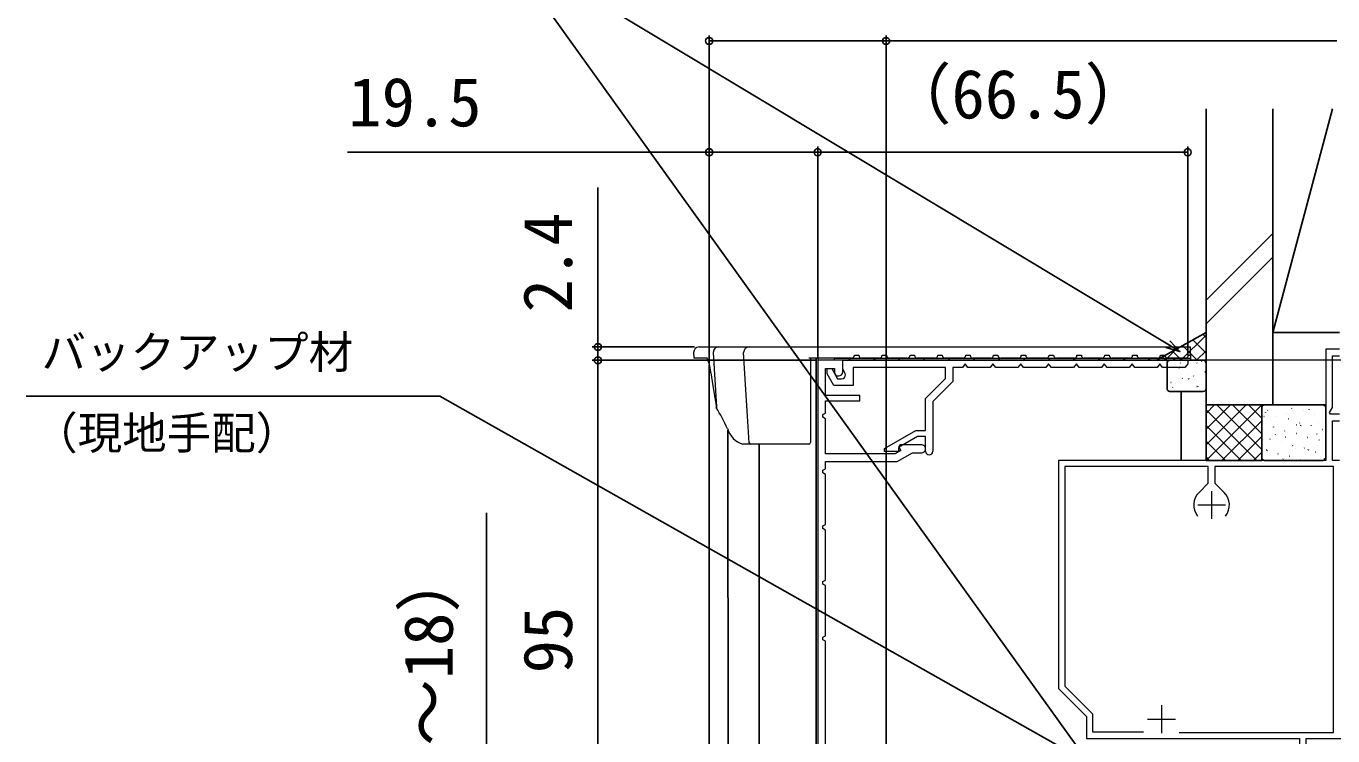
# Model space of a CAD drawing. Units: millimetres, scale not verified. Extents: x -525 to 525, y -783 to 779.
# Drawn here: x 54.7 to 289.5, y 365.8 to 493.4 of the extents above; entities that cross this region are included whole.
import ezdxf
from ezdxf.enums import TextEntityAlignment as Align

# ---------------------------------------------------------------- set-up
doc = ezdxf.new("R2010")
doc.units = ezdxf.units.MM
doc.header["$LTSCALE"] = 4
for name, color, linetype, lineweight in [('0-2_YKK_11', 211, 'Continuous', 18), ('0-3_YKK_11E', 4, 'Continuous', 18), ('0-5_YKK_13', 4, 'Continuous', 18)]:
    doc.layers.add(name, color=color, linetype=linetype, lineweight=lineweight)
for name, color, linetype in [('0-4_YKK_12', 2, 'Continuous'), ('0-6_YKK_D', 6, 'Continuous'), ('0-8_YSS_K', 3, 'Continuous'), ('0-9_YSS_KE', 3, 'Continuous')]:
    doc.layers.add(name, color=color, linetype=linetype)
doc.styles.add('ＭＳ ゴシック', font='')
doc.styles.get('ＭＳ ゴシック').set_extended_font_data('MS Gothic')

msp = doc.modelspace()

# ---------------------------------------------------------------- linework, layer by layer
at = {"layer": '0-2_YKK_11', "color": 30}
for points in [[(196.925, 433.325), (196.925, 353.325)], [(201.425, 431.225), (201.425, 433.325), (196.925, 433.325)], [(201.425, 433.325), (263.425, 433.325), (263.425, 432.692), (262.925, 432.025), (258.925, 432.025), (258.425, 432.692), (257.925, 432.025), (253.925, 432.025), (253.425, 432.692), (252.925, 432.025), (248.925, 432.025), (248.425, 432.692), (247.925, 432.025), (243.925, 432.025), (243.425, 432.692), (242.925, 432.025), (238.925, 432.025), (238.425, 432.692), (237.925, 432.025), (233.925, 432.025), (233.425, 432.692), (232.925, 432.025), (228.925, 432.025), (228.425, 432.692), (227.925, 432.025), (223.925, 432.025), (223.425, 432.692), (222.925, 432.025), (221.225, 432.025), (221.225, 429.525), (217.625, 425.925), (217.625, 416.975)], [(201.925, 430.725), (201.858, 430.975), (201.425, 431.725), (201.425, 433.325)], [(215.625, 418.125), (211.698, 418.125), (211.501, 417.785), (211.884, 417.123), (210.849, 416.525), (198.325, 416.525), (198.325, 422.825), (197.825, 423.08), (197.825, 423.57), (198.325, 423.825), (198.325, 426.025), (204.525, 426.025), (204.525, 427.025), (198.325, 427.025), (198.325, 431.825), (199.925, 431.825), (199.925, 431.125), (200.271, 430.525), (200.725, 430.525)], [(216.325, 416.975), (216.325, 419.625), (214.889, 419.625), (211.425, 417.625), (211.425, 416.925), (208.925, 416.925), (208.925, 417.452), (214.594, 420.725), (216.325, 420.725), (216.325, 426.464), (219.925, 430.064), (219.925, 432.025), (203.325, 432.025), (203.325, 428.825), (199.825, 428.825), (198.625, 430.904), (198.625, 431.825), (199.478, 431.825), (200.517, 430.025), (201.225, 430.025)], [(198.325, 354.725), (198.325, 382.825), (197.825, 383.08), (197.825, 383.57), (198.325, 383.825), (198.325, 392.825), (197.825, 393.08), (197.825, 393.57), (198.325, 393.825), (198.325, 402.822), (197.825, 403.077), (197.825, 403.567), (198.325, 403.822), (198.325, 412.825), (197.825, 413.08), (197.825, 413.57), (198.325, 413.825), (198.325, 415.125), (211.225, 415.125), (213.996, 416.725), (215.625, 416.725)]]:
    msp.add_lwpolyline(points, dxfattribs=at)
for centre, radius, start, end in [((200.725, 431.225), 0.7, 270.00001, 359.99999), ((201.225, 430.725), 0.7, 270, 359.99998), ((215.625, 417.425), 0.7, 269.99999, 90.00001), ((216.975, 416.975), 0.65, 180.00002, 0)]:
    msp.add_arc(centre, radius, start, end, dxfattribs=at)
at = {"layer": '0-3_YKK_11E'}
for p, q in [((267.725, 409.826), (267.725, 404.826)), ((265.225, 407.326), (270.225, 407.326)), ((258.725, 371.326), (258.725, 366.326)), ((256.225, 368.826), (261.225, 368.826))]:
    msp.add_line(p, q, dxfattribs=at)
for points in [[(290.725, 435.326), (288.225, 435.326), (288.225, 415.326), (240.225, 415.326), (240.225, 374.326), (245.225, 369.326), (245.225, 365.326), (276.525, 365.326), (283.525, 365.326), (283.525, 362.326), (286.525, 362.326), (286.525, 363.526), (284.725, 363.526), (284.725, 365.326), (296.525, 365.326)], [(290.725, 423.626), (289.098, 423.626), (288.902, 423.966), (289.425, 424.872), (289.425, 434.126), (290.725, 434.126)], [(290.725, 415.326), (289.425, 415.326), (289.425, 422.426), (290.725, 422.426)], [(265.462, 409.589), (267.125, 411.251), (267.125, 414.226), (241.325, 414.226), (241.325, 374.781), (246.325, 369.781), (246.325, 366.526), (255.492, 366.526)], [(261.9, 366.426), (289.625, 366.426), (289.625, 414.226), (268.325, 414.226), (268.325, 411.251), (269.988, 409.589)]]:
    msp.add_lwpolyline(points, dxfattribs=at)
for start, end in [(135, 218.3665), (321.63348, 44.99999)]:
    msp.add_arc((267.725, 407.326), 3.2, start, end, dxfattribs=at)
at = {"layer": '0-4_YKK_12'}
for p, q in [((177.425, 245.194), (177.425, 432.505)), ((196.647, 338.325), (196.647, 433.727)), ((262.225, 415.326), (262.225, 427.725)), ((180.804, 420.858), (180.824, 245.194)), ((186.421, 418.227), (186.421, 245.194))]:
    msp.add_line(p, q, dxfattribs=at)
at = {"layer": '0-5_YKK_13'}
for p, q in [((174.625, 434.727), (174.686, 433.727)), ((175.625, 435.727), (179.113, 435.727)), ((178.162, 434.727), (178.73, 424.964)), ((179.113, 435.727), (184.625, 435.727)), ((184.325, 423.273), (183.625, 434.727)), ((184.625, 435.727), (263.925, 435.727)), ((263.925, 434.227), (263.925, 435.727)), ((176.593, 433.727), (174.686, 433.727)), ((177.098, 433.727), (176.593, 433.727)), ((203.025, 433.727), (195.325, 433.727)), ((195.625, 433.727), (195.625, 418.527)), ((202.8, 433.327), (202.4, 433.727)), ((203.525, 434.227), (204.325, 434.227)), ((208.025, 433.727), (204.825, 433.727)), ((207.29, 433.327), (206.89, 433.727)), ((208.525, 434.227), (209.325, 434.227)), ((213.025, 433.727), (209.825, 433.727)), ((211.78, 433.327), (211.38, 433.727)), ((213.525, 434.227), (214.325, 434.227)), ((218.025, 433.727), (214.825, 433.727)), ((216.27, 433.327), (215.87, 433.727)), ((218.525, 434.227), (219.325, 434.227)), ((223.025, 433.727), (219.825, 433.727)), ((220.761, 433.326), (220.36, 433.727)), ((223.525, 434.227), (224.325, 434.227)), ((228.025, 433.727), (224.825, 433.727)), ((225.251, 433.326), (224.85, 433.727)), ((228.525, 434.227), (229.325, 434.227)), ((229.741, 433.326), (229.34, 433.727)), ((233.025, 433.727), (229.825, 433.727)), ((233.525, 434.227), (234.325, 434.227)), ((234.231, 433.326), (233.831, 433.727)), ((238.025, 433.727), (234.825, 433.727)), ((238.722, 433.326), (238.321, 433.727)), ((238.525, 434.227), (239.325, 434.227)), ((243.025, 433.727), (239.825, 433.727)), ((243.212, 433.326), (242.811, 433.727)), ((243.525, 434.227), (244.325, 434.227)), ((248.025, 433.727), (244.825, 433.727)), ((247.702, 433.326), (247.301, 433.727)), ((248.525, 434.227), (249.325, 434.227)), ((253.025, 433.727), (249.825, 433.727)), ((252.192, 433.326), (251.791, 433.727)), ((253.525, 434.227), (254.325, 434.227)), ((258.025, 433.727), (254.825, 433.727)), ((256.683, 433.326), (256.281, 433.727)), ((258.525, 434.227), (259.325, 434.227)), ((263.025, 433.727), (259.825, 433.727)), ((261.173, 433.325), (260.771, 433.727)), ((263.525, 434.227), (263.925, 434.227)), ((263.925, 434.227), (263.925, 433.325)), ((177.694, 431.127), (177.695, 431.099)), ((178.73, 424.844), (178.734, 424.813)), ((184.617, 418.509), (184.325, 423.273)), ((180.742, 421.032), (180.745, 421.025)), ((184.916, 418.227), (183.457, 418.227)), ((195.325, 418.227), (184.916, 418.227))]:
    msp.add_line(p, q, dxfattribs=at)
for points in [[(177.008, 433.747), (177.002, 433.749), (177.057, 433.664), (177.151, 433.455), (177.269, 433.105), (177.402, 432.61), (177.537, 431.986), (177.669, 431.254), (177.694, 431.092)], [(293.925, 433.324), (199.921, 433.327), (199.921, 433.727), (263.925, 433.727)], [(177.695, 431.099), (177.949, 429.515), (178.73, 424.812)]]:
    msp.add_lwpolyline(points, dxfattribs=at)
for centre, radius, start, end in [((175.625, 434.727), 1, 90, 180), ((179.132, 434.756), 0.971, 91.16755, 181.7365), ((184.625, 434.727), 1, 90, 180), ((203.025, 434.227), 0.5, 270, 0), ((204.825, 434.227), 0.5, 180, 270), ((208.025, 434.227), 0.5, 270, 0), ((209.825, 434.227), 0.5, 180, 270), ((213.025, 434.227), 0.5, 270, 0), ((214.825, 434.227), 0.5, 180, 270), ((218.025, 434.227), 0.5, 270, 0), ((219.825, 434.227), 0.5, 180, 270), ((223.025, 434.227), 0.5, 270, 0), ((224.825, 434.227), 0.5, 180, 270), ((228.025, 434.227), 0.5, 270, 0), ((229.825, 434.227), 0.5, 180, 270), ((233.025, 434.227), 0.5, 270, 0), ((234.825, 434.227), 0.5, 180, 270), ((238.025, 434.227), 0.5, 270, 0), ((239.825, 434.227), 0.5, 180, 270), ((243.025, 434.227), 0.5, 270, 0), ((244.825, 434.227), 0.5, 180, 270), ((248.025, 434.227), 0.5, 270, 0), ((249.825, 434.227), 0.5, 180, 270), ((253.025, 434.227), 0.5, 270, 0), ((254.825, 434.227), 0.5, 180, 270), ((258.025, 434.227), 0.5, 270, 0), ((259.825, 434.227), 0.5, 180, 270), ((263.025, 434.227), 0.5, 270, 0), ((141.071, 402.265), 43.886, 25.30803, 30.97271), ((178.043, 424.904), 0.69, 355.01736, 5.05941), ((184.708, 422.157), 4.114, 195.81967, 252.28871), ((184.916, 418.527), 0.3, 183.5, 270), ((195.325, 418.527), 0.3, 270, 0)]:
    msp.add_arc(centre, radius, start, end, dxfattribs=at)
at = {"layer": '0-6_YKK_D'}
for p, q in [((177.425, 433.505), (177.425, 491.725)), ((209.225, 355.525), (209.225, 491.725)), ((209.225, 356.025), (209.225, 491.725)), ((209.225, 490.725), (177.425, 490.725)), ((209.225, 490.725), (290.225, 490.725)), ((290.225, 490.725), (287.675, 490.725)), ((112.415, 470.725), (177.425, 470.725)), ((177.425, 432.838), (177.425, 471.725)), ((177.425, 470.725), (196.925, 470.725)), ((196.925, 433.597), (196.925, 471.725)), ((196.925, 433.506), (196.925, 471.725)), ((196.925, 470.725), (263.425, 470.725)), ((263.425, 434.325), (263.425, 471.725)), ((157.425, 435.727), (157.425, 464.395)), ((174.809, 435.727), (156.425, 435.727)), ((157.425, 433.325), (157.425, 435.727)), ((196.588, 433.325), (156.425, 433.325)), ((196.588, 433.325), (156.425, 433.325)), ((157.425, 433.325), (157.425, 338.325)), ((157.425, 433.325), (157.425, 430.775))]:
    msp.add_line(p, q, dxfattribs=at)
for points in [[(262.042, 434.908), (259.856, 436.222), (139.827, 508.389), (55.96, 508.389)], [(244.783, 362.138), (243.297, 364.209), (139.827, 508.389)], [(260.208, 436.807), (262.042, 434.908), (259.504, 435.636)], [(252.513, 357.073), (250.293, 358.328), (129.009, 426.889), (54.669, 426.889)], [(157.425, 329.325), (137.425, 347.169), (137.425, 405.919)]]:
    msp.add_lwpolyline(points, dxfattribs=at)
for centre in [(177.425, 490.725), (209.225, 490.725), (209.225, 490.725), (177.425, 470.725), (196.925, 470.725), (196.925, 470.725), (263.425, 470.725), (157.425, 435.727), (157.425, 433.325), (157.425, 433.325)]:
    msp.add_circle(centre, 0.637, dxfattribs=at)
at = {"layer": '0-8_YSS_K'}
for p, q in [((278.725, 478.537), (278.725, 438.326)), ((278.725, 438.326), (289.448, 478.537)), ((278.725, 456.111), (266.725, 444.111)), ((266.725, 439.868), (278.725, 451.868)), ((262.182, 433.325), (266.725, 437.868)), ((266.725, 434.582), (264.326, 436.981)), ((266.725, 437.411), (266.139, 437.997)), ((259.354, 433.325), (261.334, 435.305)), ((262.325, 433.325), (260.7, 434.95)), ((265.153, 433.325), (262.513, 435.966)), ((265.011, 433.325), (266.725, 435.04)), ((259.496, 433.325), (258.887, 433.935)), ((259.725, 432.825), (259.725, 428.225)), ((266.225, 433.325), (260.225, 433.325)), ((261.108, 433.281), (261.102, 433.288)), ((262.122, 432.801), (262.075, 432.89)), ((263.899, 432.691), (263.855, 432.715)), ((265.103, 432.835), (265.096, 432.842)), ((265.975, 433.124), (265.932, 433.148)), ((266.725, 428.225), (266.725, 432.825)), ((259.798, 431.525), (259.754, 431.549)), ((261.874, 431.957), (261.83, 431.981)), ((262.465, 430.067), (262.422, 430.091)), ((263.317, 430.815), (263.31, 430.823)), ((263.628, 429.95), (263.582, 430.038)), ((264.542, 430.5), (264.498, 430.524)), ((266.567, 431.234), (266.523, 431.258)), ((260.225, 427.725), (266.225, 427.725)), ((260.441, 429.333), (260.397, 429.357)), ((260.739, 428.425), (260.692, 428.514)), ((261.264, 429.093), (261.257, 429.101)), ((263.109, 427.876), (263.065, 427.9)), ((265.133, 428.61), (265.089, 428.634)), ((265.258, 428.648), (265.252, 428.655)), ((266.725, 423.779), (268.271, 425.326)), ((266.725, 420.951), (271.1, 425.326)), ((266.725, 418.122), (273.928, 425.326)), ((266.757, 415.326), (276.725, 425.294)), ((276.725, 417.281), (268.68, 425.326)), ((276.725, 420.109), (271.508, 425.326)), ((276.725, 422.938), (274.337, 425.326)), ((277.225, 425.327), (287.725, 425.327)), ((278.725, 425.327), (288.225, 425.327)), ((275.851, 415.326), (266.725, 424.452)), ((276.725, 415.827), (276.725, 424.827)), ((277.135, 423.24), (277.142, 423.247)), ((277.393, 423.958), (277.437, 423.982)), ((277.771, 424.285), (277.818, 424.373)), ((279.418, 423.224), (279.461, 423.248)), ((281.129, 423.685), (281.136, 423.693)), ((281.494, 422.792), (281.538, 422.816)), ((282.085, 424.681), (282.129, 424.705)), ((284.162, 424.249), (284.206, 424.273)), ((284.89, 423.87), (284.897, 423.878)), ((285.229, 424.414), (285.276, 424.503)), ((286.187, 423.515), (286.231, 423.539)), ((288.225, 424.827), (288.225, 415.827)), ((273.023, 415.326), (266.725, 421.624)), ((269.585, 415.326), (276.725, 422.466)), ((276.75, 421.767), (276.794, 421.791)), ((278.826, 421.334), (278.87, 421.358)), ((278.921, 421.22), (278.928, 421.227)), ((280.851, 420.6), (280.895, 420.624)), ((282.949, 421.703), (282.955, 421.71)), ((283.519, 422.057), (283.563, 422.081)), ((283.723, 421.563), (283.769, 421.651)), ((285.595, 421.625), (285.639, 421.649)), ((286.943, 422.148), (286.95, 422.156)), ((287.62, 420.891), (287.664, 420.915)), ((270.195, 415.326), (266.725, 418.795)), ((272.414, 415.326), (276.725, 419.637)), ((276.979, 419.052), (276.986, 419.06)), ((278.183, 419.143), (278.227, 419.167)), ((279.154, 419.909), (279.2, 419.997)), ((280.26, 418.71), (280.304, 418.734)), ((280.974, 419.498), (280.98, 419.505)), ((282.928, 420.168), (282.971, 420.192)), ((284.735, 419.683), (284.741, 419.69)), ((284.952, 419.434), (284.996, 419.457)), ((286.612, 420.038), (286.659, 420.127)), ((287.029, 419.001), (287.073, 419.025)), ((267.366, 415.326), (266.725, 415.967)), ((275.242, 415.326), (276.725, 416.809)), ((277.592, 417.253), (277.636, 417.277)), ((277.647, 417.057), (277.694, 417.146)), ((278.765, 417.032), (278.772, 417.04)), ((279.617, 416.519), (279.661, 416.543)), ((281.693, 416.086), (281.737, 416.11)), ((282.285, 417.976), (282.328, 418)), ((282.793, 417.515), (282.8, 417.522)), ((284.361, 417.544), (284.405, 417.568)), ((285.105, 417.187), (285.152, 417.275)), ((286.386, 416.81), (286.43, 416.834)), ((286.787, 417.961), (286.794, 417.968)), ((287.995, 415.662), (288.042, 415.751)), ((287.725, 415.327), (277.225, 415.327)), ((280.536, 415.533), (280.583, 415.621)), ((283.718, 415.352), (283.762, 415.376)), ((284.579, 415.495), (284.586, 415.503))]:
    msp.add_line(p, q, dxfattribs=at)
for points in [[(290.725, 438.326), (278.725, 438.326), (278.725, 478.537)], [(266.725, 433.325), (257.8, 433.325), (266.725, 438.325)]]:
    msp.add_lwpolyline(points, dxfattribs=at)
msp.add_lwpolyline([(266.725, 425.326), (276.725, 425.326), (276.725, 415.326), (266.725, 415.326)], close=True, dxfattribs=at)
for centre, start, end in [((260.225, 432.825), 90, 180), ((266.225, 432.825), 0, 90), ((260.225, 428.225), 180, 270), ((266.225, 428.225), 270, 0), ((277.225, 424.827), 90, 180), ((287.725, 424.827), 0, 90), ((277.225, 415.827), 180, 270), ((287.725, 415.827), 270, 0)]:
    msp.add_arc(centre, 0.5, start, end, dxfattribs=at)
at = {"layer": '0-9_YSS_KE'}
for p, q in [((266.725, 478.537), (266.725, 425.326)), ((278.725, 478.537), (278.725, 425.327)), ((266.725, 425.326), (278.725, 425.326))]:
    msp.add_line(p, q, dxfattribs=at)

# ---------------------------------------------------------------- texts
at = {"layer": '0-6_YKK_D', "style": 'ＭＳ ゴシック'}
for s, height, p in [('（66.5）', 8.798, (208.973, 474.157)), ('19.5', 8.798, (112.574, 472.725)), ('バックアップ材', 5.865, (57.433, 430.099)), ('（現地手配）', 5.865, (55.933, 415.584))]:
    msp.add_text(s, height=height, dxfattribs=at).set_placement(p, align=Align.BOTTOM_LEFT)
for s, p in [('2.4', (155.425, 441.941)), ('（3～18）', (133.993, 346.033)), ('95', (155.425, 377.064))]:
    msp.add_text(s, height=8.798, rotation=90, dxfattribs=at).set_placement(p, align=Align.BOTTOM_LEFT)

doc.saveas('drawing.dxf')
